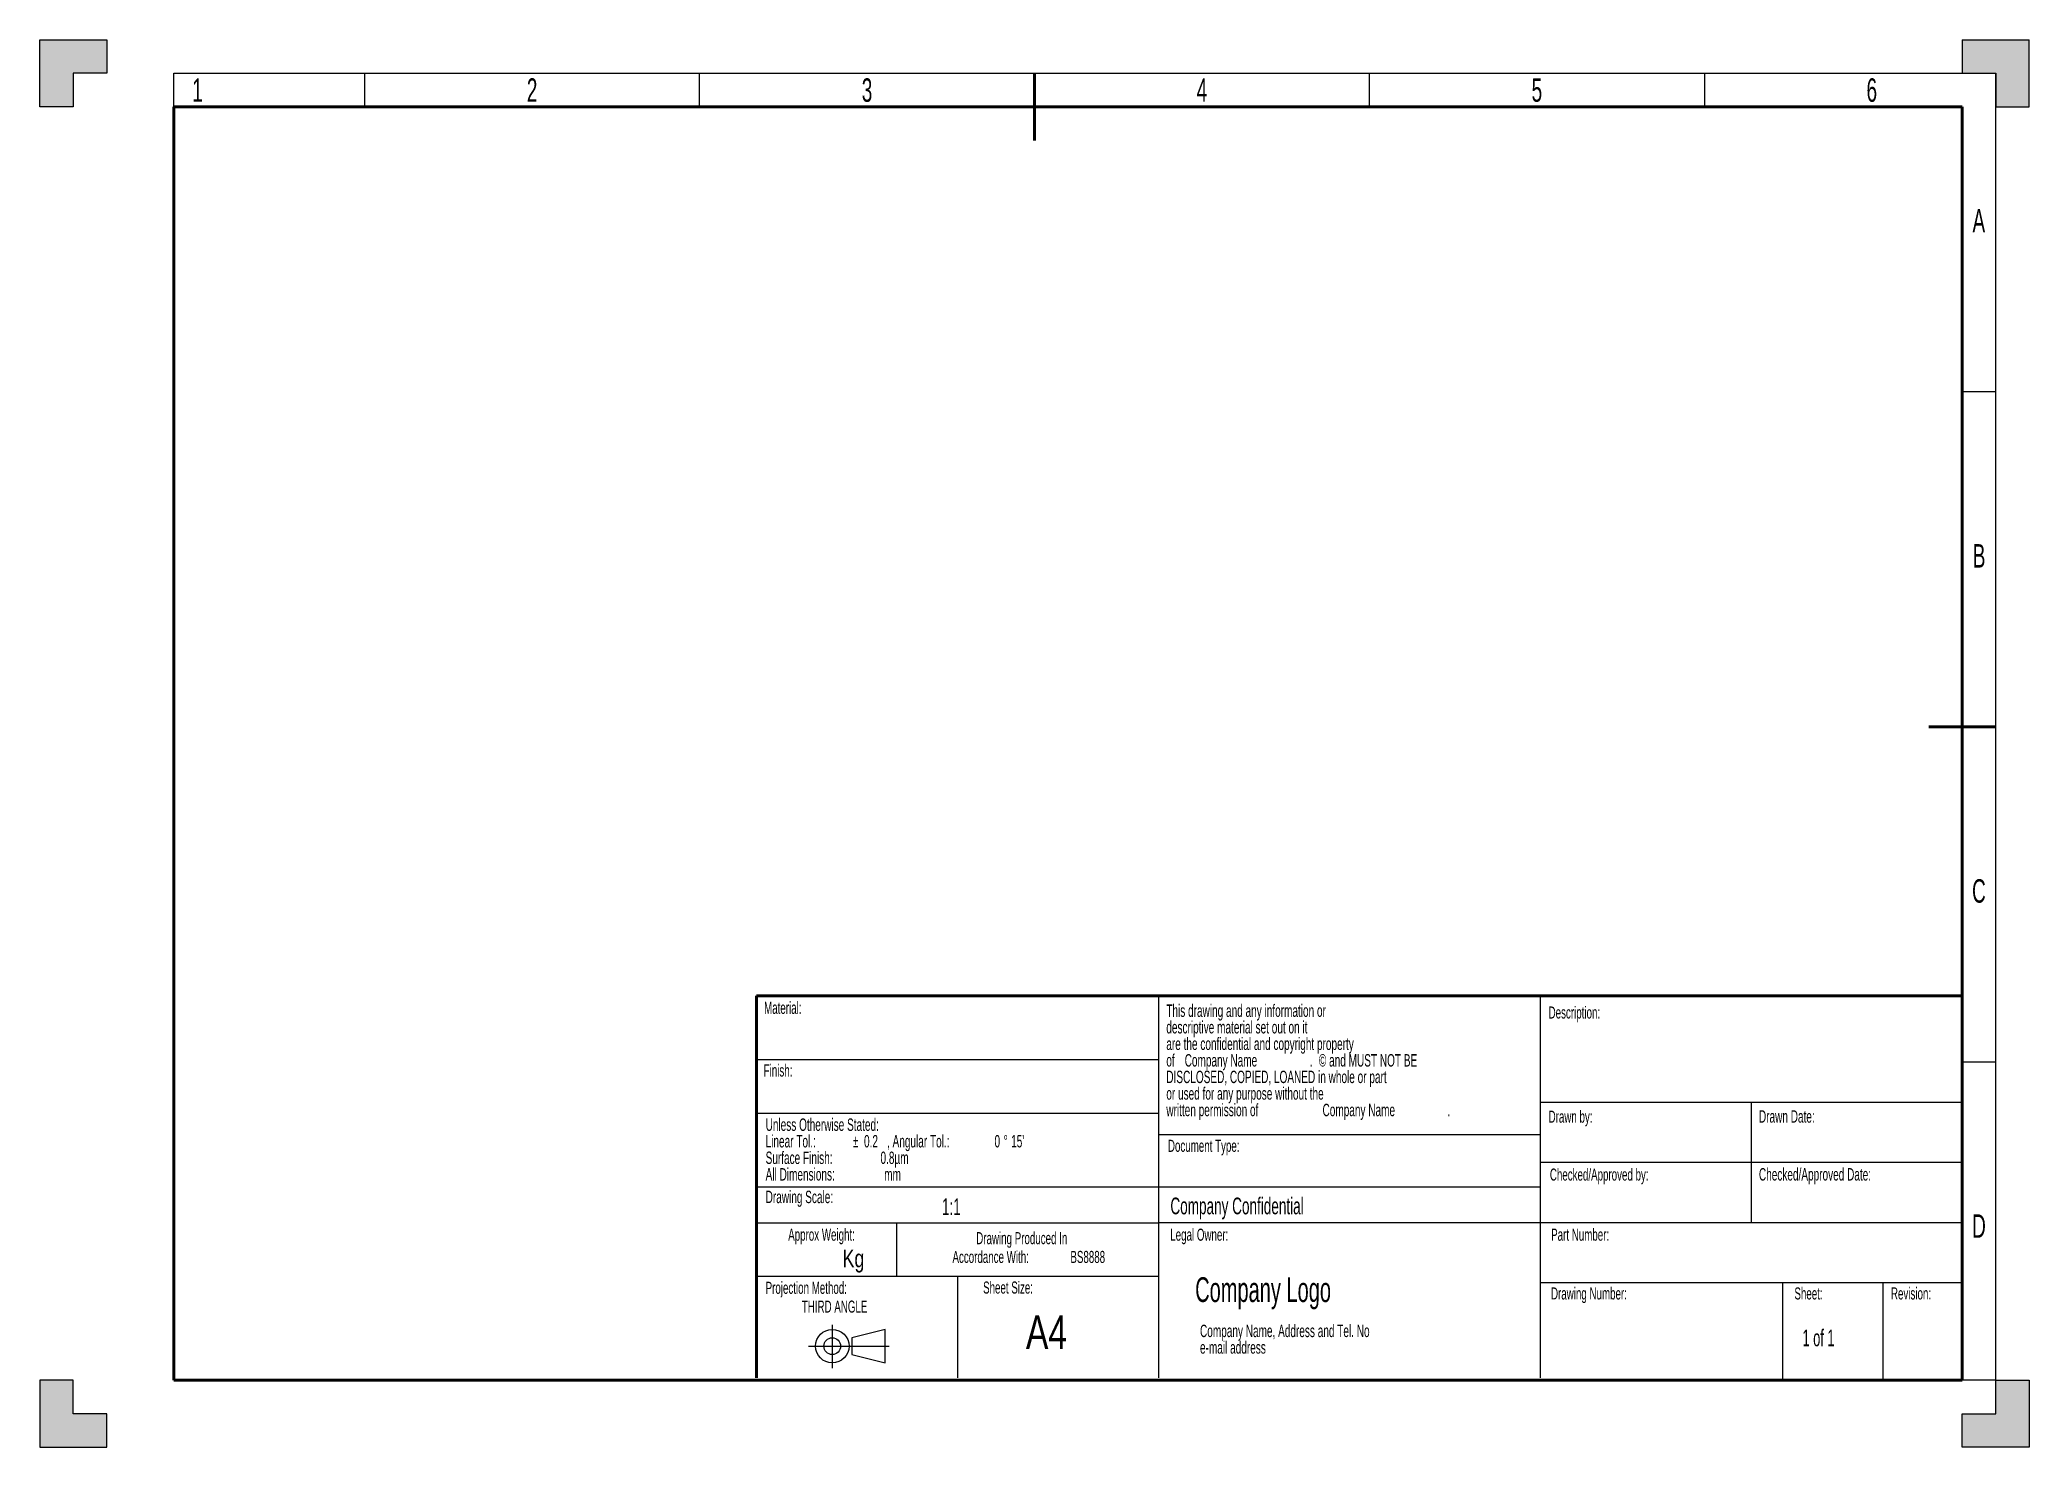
# Model space of a CAD drawing. Header units: millimetres. Extents: x 0 to 297, y 0 to 210.
import ezdxf

# ---------------------------------------------------------------- set-up
doc = ezdxf.new("R2010")
doc.units = ezdxf.units.MM
doc.layers.add('BORDER', color=7, linetype='Continuous')
doc.layers.add('TRIM', color=7, linetype='Continuous')
doc.styles.add('SLDTEXTSTYLE0', font='TXT', dxfattribs={"width": 0.605})
doc.styles.add('SLDTEXTSTYLE1', font='TXT', dxfattribs={"width": 0.57})
doc.styles.add('SLDTEXTSTYLE2', font='TXT', dxfattribs={"width": 0.75})

# ---------------------------------------------------------------- blocks, each defined once
blk = doc.blocks.new('SW_NOTE_0')
at = {"layer": 'BORDER', "color": 0, "char_height": 1.8, "attachment_point": 2, "style": 'SLDTEXTSTYLE0'}
for s, insert in [('Drawing Produced In', (11.28, 2.32)), ('Accordance With:', (6.64, -0.48)), ('BS8888', (21.13, -0.48))]:
    blk.add_mtext(s, dxfattribs=dict(at, insert=insert))
blk = doc.blocks.new('SW_NOTE_1')
at = {"layer": 'BORDER', "color": 0, "char_height": 1.8, "attachment_point": 1, "style": 'SLDTEXTSTYLE0'}
for s, insert in [('Projection Method:', (0, 2.32)), ('THIRD ANGLE', (5.4, -0.48))]:
    blk.add_mtext(s, dxfattribs=dict(at, insert=insert))
blk = doc.blocks.new('SW_NOTE_2')
at = {"layer": 'BORDER', "color": 0, "char_height": 1.8521, "attachment_point": 1, "style": 'SLDTEXTSTYLE0'}
for s, insert in [('e-mail address', (0, -0.08)), ('Company Name, Address and Tel. No', (0, 2.39))]:
    blk.add_mtext(s, dxfattribs=dict(at, insert=insert))
blk = doc.blocks.new('SW_NOTE_3')
at = {"layer": 'BORDER', "color": 0, "attachment_point": 1, "style": 'SLDTEXTSTYLE0'}
for s, insert, char_height in [('This drawing and any information or', (0, 2.39), 1.8521), ('descriptive material set out on it', (0, -0.08), 1.8521), ('are the confidential and copyright property', (0, -2.55), 1.8521), ('of', (0, -5.02), 1.852), ('Company Name', (2.74, -5.02), 1.8521), ('© and MUST NOT BE', (22.78, -5.02), 1.8521), ('DISCLOSED, COPIED, LOANED in whole or part', (0, -7.49), 1.8521), ('.', (21.4, -5.03), 1.85), ('or used for any purpose without the', (0, -9.96), 1.8521), ('written permission of', (0, -12.43), 1.8521), ('Company Name', (23.32, -12.43), 1.8521), ('.', (41.98, -12.43), 1.85)]:
    blk.add_mtext(s, dxfattribs=dict(at, insert=insert, char_height=char_height))
blk = doc.blocks.new('SW_NOTE_4')
at = {"layer": 'BORDER', "color": 0, "attachment_point": 1, "style": 'SLDTEXTSTYLE0'}
for s, insert, char_height in [('Unless Otherwise Stated:', (0, 2.39), 1.8521), ('Linear Tol.:', (0, -0.08), 1.8521), (', Angular Tol.:', (18.12, -0.08), 1.8521), ('Surface Finish:', (0, -2.55), 1.8521), ('%%p', (13.03, -0.08), 1.852), ('0.2', (14.69, -0.08), 1.852), ('0.8µm', (17.15, -2.55), 1.852), ('0', (34.17, -0.08), 1.85), ('%%d', (35.54, -0.08), 1.852), ("15'", (36.65, -0.08), 1.852), ('All Dimensions:', (0, -5.02), 1.8521), ('mm', (17.7, -5.02), 1.852)]:
    blk.add_mtext(s, dxfattribs=dict(at, insert=insert, char_height=char_height))

msp = doc.modelspace()

# ---------------------------------------------------------------- hatches: boundary and pattern name
at = {"layer": 'TRIM'}
for points in [[(0, 200), (5, 200), (5, 205), (10, 205), (10, 210), (0, 210)], [(292, 205), (292, 200), (297, 200), (297, 210), (287, 210), (287, 205)], [(5, 5), (5, 10), (0, 10), (0, 0), (10, 0), (10, 5)], [(297, 10), (292, 10), (292, 5), (287, 5), (287, 0), (297, 0)]]:
    msp.add_hatch(color=256, dxfattribs=at).paths.add_polyline_path(points, flags=0)

# ---------------------------------------------------------------- linework, layer by layer
at = {"layer": 'BORDER', "lineweight": 30}
for p, q in [((20, 200), (20, 205)), ((20, 205), (292, 205)), ((167, 67.36), (167, 10.36)), ((224, 67.36), (224, 10.36)), ((107, 57.86), (167, 57.86)), ((224, 51.5), (287, 51.5)), ((255.5, 51.5), (255.5, 33.5)), ((107, 49.86), (118.05, 49.86)), ((118.05, 49.86), (167, 49.86)), ((224, 46.61), (167, 46.61)), ((287, 42.5), (224, 42.5)), ((107, 38.86), (167, 38.86)), ((167, 38.86), (224, 38.86)), ((107, 33.5), (127.9, 33.5)), ((127.9, 33.5), (167, 33.5)), ((127.9, 33.5), (127.9, 25.5)), ((224, 33.5), (167, 33.5)), ((287, 33.5), (224, 33.5)), ((107, 25.5), (137, 25.5)), ((137, 25.5), (167, 25.5)), ((137, 25.5), (137, 10.36))]:
    msp.add_line(p, q, dxfattribs=at)
at = {"layer": 'BORDER', "linetype": 'Continuous', "lineweight": 30}
for p, q in [((48.5, 205), (48.5, 200)), ((98.5, 200), (98.5, 205)), ((198.5, 200), (198.5, 205)), ((248.5, 205), (248.5, 200)), ((292, 10), (292, 205)), ((287, 157.5), (292, 157.5)), ((287, 57.5), (292, 57.5)), ((287, 24.5), (224, 24.5)), ((260.2, 10), (260.2, 24.5)), ((275.2, 10), (275.2, 24.5)), ((126.21, 17.58), (121.21, 16.33)), ((121.21, 16.33), (121.21, 13.83)), ((126.21, 12.58), (126.21, 17.58)), ((121.21, 13.83), (126.21, 12.58)), ((292, 10), (287, 10))]:
    msp.add_line(p, q, dxfattribs=at)
at = {"layer": 'BORDER', "linetype": 'Continuous', "lineweight": 60}
for p, q in [((148.5, 205), (148.5, 195)), ((287, 200), (20, 200)), ((20, 200), (20, 10)), ((287, 10), (287, 200)), ((292, 107.5), (282, 107.5)), ((107, 67.36), (107, 10.36))]:
    msp.add_line(p, q, dxfattribs=at)
at = {"layer": 'BORDER', "lineweight": 60}
for p, q in [((107, 67.36), (287, 67.36)), ((20, 10), (287, 10))]:
    msp.add_line(p, q, dxfattribs=at)
at = {"layer": 'BORDER'}
for p, q in [((118.31, 18.26), (118.31, 11.81)), ((114.77, 15.08), (126.78, 15.08))]:
    msp.add_line(p, q, dxfattribs=at)
at = {"layer": 'BORDER', "linetype": 'Continuous', "lineweight": 30}
for radius in [2.5, 1.25]:
    msp.add_circle((118.31, 15.08), radius, dxfattribs=at)
at = {"layer": 'TRIM'}
for p, q in [((0, 210), (10, 210)), ((0, 200), (0, 210)), ((10, 210), (10, 205)), ((287, 210), (287, 205)), ((287, 210), (297, 210)), ((297, 200), (297, 210)), ((10, 205), (5, 205)), ((5, 205), (5, 200)), ((287, 205), (292, 205)), ((292, 205), (292, 200)), ((5, 200), (0, 200)), ((292, 200), (297, 200)), ((5, 10), (0, 10)), ((0, 10), (0, 0)), ((5, 5), (5, 10)), ((292, 5), (292, 10)), ((292, 10), (297, 10)), ((297, 10), (297, 0)), ((10, 5), (5, 5)), ((10, 0), (10, 5)), ((287, 0), (287, 5)), ((287, 5), (292, 5)), ((0, 0), (10, 0)), ((297, 0), (287, 0))]:
    msp.add_line(p, q, dxfattribs=at)

# ---------------------------------------------------------------- block references
at = {"layer": 'BORDER'}
for name, p in [('SW_NOTE_3', (168.18, 63.67)), ('SW_NOTE_4', (108.36, 46.66)), ('SW_NOTE_0', (135.32, 29.77)), ('SW_NOTE_1', (108.36, 22.36)), ('SW_NOTE_2', (173.21, 15.89))]:
    msp.add_blockref(name, p, dxfattribs=at)

# ---------------------------------------------------------------- texts
at = {"layer": 'BORDER', "color": 7, "char_height": 3.5, "attachment_point": 2, "style": 'SLDTEXTSTYLE0'}
for s, insert in [('1', (23.56, 204.25)), ('2', (73.5, 204.25)), ('3', (123.5, 204.25)), ('4', (173.49, 204.25)), ('5', (223.5, 204.25)), ('6', (273.5, 204.25)), ('A', (289.48, 184.75)), ('B', (289.52, 134.75)), ('C', (289.49, 84.75)), ('D', (289.5, 34.75))]:
    msp.add_mtext(s, dxfattribs=dict(at, insert=insert))
at = {"layer": 'BORDER'}
for s, insert, char_height, attachment_point, style in [('Material:', (108.13, 66.46), 1.8, 1, 'SLDTEXTSTYLE0'), ('Description:', (225.25, 65.76), 1.8, 1, 'SLDTEXTSTYLE0'), ('Finish:', (108.07, 57.11), 1.8, 1, 'SLDTEXTSTYLE0'), ('Drawn by:', (225.25, 50.22), 1.8, 1, 'SLDTEXTSTYLE0'), ('Drawn Date:', (256.65, 50.28), 1.8521, 1, 'SLDTEXTSTYLE0'), ('Document Type:', (168.42, 45.87), 1.8, 1, 'SLDTEXTSTYLE0'), ('Checked/Approved by:', (225.44, 41.58), 1.8, 1, 'SLDTEXTSTYLE0'), ('Checked/Approved Date:', (256.65, 41.64), 1.8521, 1, 'SLDTEXTSTYLE0'), ('Drawing Scale:', (108.36, 38.27), 1.8521, 1, 'SLDTEXTSTYLE0'), ('1:1', (134.68, 37.13), 2.5, 1, 'SLDTEXTSTYLE0'), ('Company Confidential', (168.79, 37.25), 2.5, 1, 'SLDTEXTSTYLE0'), ('Approx Weight:', (116.71, 32.61), 1.8, 2, 'SLDTEXTSTYLE0'), ('Legal Owner:', (168.77, 32.61), 1.8, 1, 'SLDTEXTSTYLE0'), ('Part Number:', (225.63, 32.61), 1.8, 1, 'SLDTEXTSTYLE0'), ('Kg', (119.85, 29.49), 2.646, 1, 'SLDTEXTSTYLE2'), ('Sheet Size:', (144.55, 24.72), 1.8, 2, 'SLDTEXTSTYLE0'), ('Company Logo', (172.49, 25.36), 3.6946, 1, 'SLDTEXTSTYLE0'), ('Drawing Number:', (225.61, 23.84), 1.8, 1, 'SLDTEXTSTYLE0'), ('Sheet:', (261.95, 23.84), 1.8, 1, 'SLDTEXTSTYLE0'), ('Revision:', (276.36, 23.84), 1.8, 1, 'SLDTEXTSTYLE0'), ('A4', (150.29, 19.67), 5, 2, 'SLDTEXTSTYLE2'), ('1 of 1', (263.16, 17.56), 2.5, 1, 'SLDTEXTSTYLE1')]:
    msp.add_mtext(s, dxfattribs=dict(at, insert=insert, char_height=char_height, attachment_point=attachment_point, style=style))

doc.saveas('drawing.dxf')
